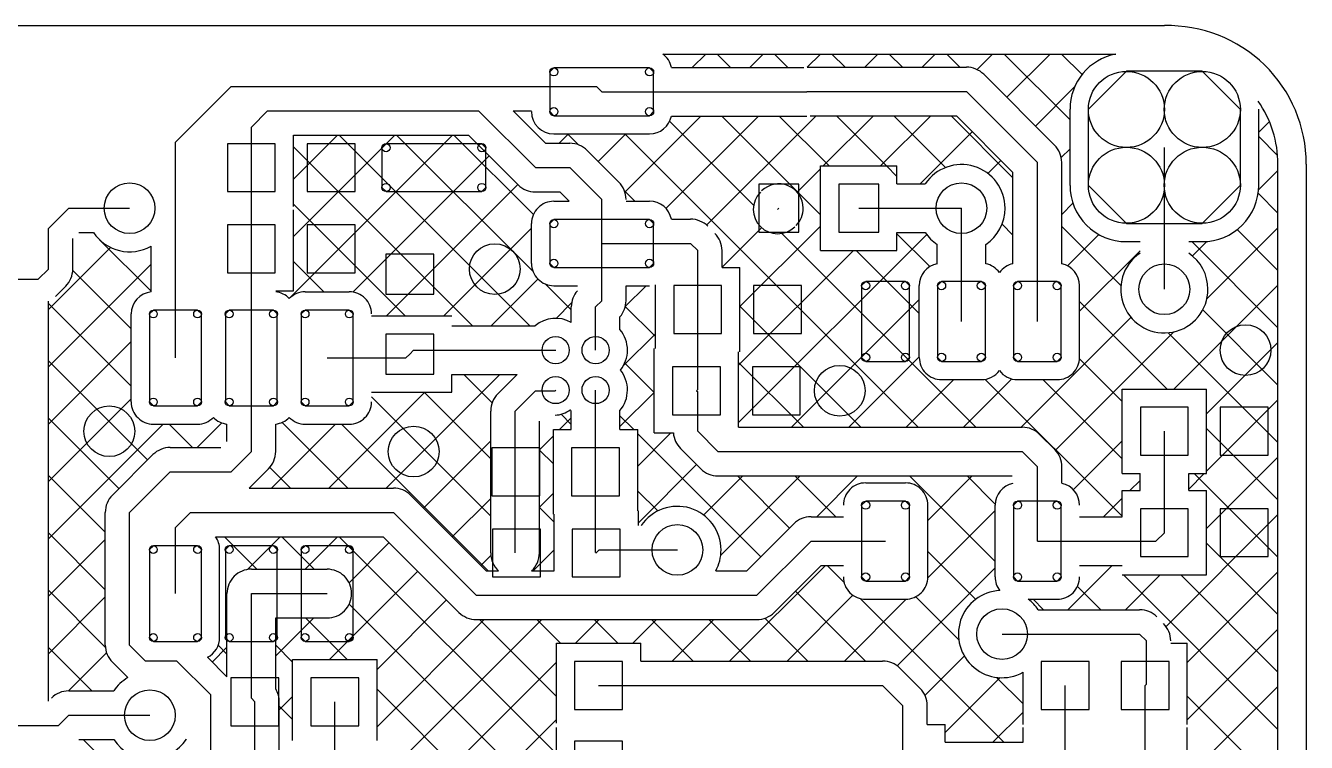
# Model space of a CAD drawing. Extents: x 0 to 2.16, y 0 to 0.69.
# Drawn here: x 1.529 to 2.16, y 0.337 to 0.69 of the extents above; entities that cross this region are included whole.
import ezdxf

# ---------------------------------------------------------------- set-up
doc = ezdxf.new("R2010")
doc.units = 0
doc.layers.get('0').update_dxf_attribs({"linetype": 'CONTINUOUS'})
doc.layers.add('gtl', color=1, linetype='CONTINUOUS')

# ---------------------------------------------------------------- blocks, each defined once
blk = doc.blocks.new('D22')
blk.add_lwpolyline([(-0.01181, -0.01181), (0.01181, -0.01181), (0.01181, 0.01181), (-0.01181, 0.01181)], close=True)
blk = doc.blocks.new('D23')
blk.add_lwpolyline([(-0.01181, -0.01181), (0.01181, -0.01181), (0.01181, 0.01181), (-0.01181, 0.01181)], close=True)
blk = doc.blocks.new('D24')
blk.add_lwpolyline([(-0.00984, -0.01181), (0.00984, -0.01181), (0.00984, 0.01181), (-0.00984, 0.01181)], close=True)
blk = doc.blocks.new('D25')
blk.add_lwpolyline([(-0.01181, -0.00984), (0.01181, -0.00984), (0.01181, 0.00984), (-0.01181, 0.00984)], close=True)
blk = doc.blocks.new('D33')
blk.add_lwpolyline([(0.0187, 0.0375), (-0.0187, 0.0375), (-0.0375, 0.0187), (-0.0375, -0.0187), (-0.0187, -0.0375), (0.0187, -0.0375), (0.0375, -0.0187), (0.0375, 0.0187)], close=True)
for centre in [(-0.0187, 0.0187), (0.0187, 0.0187), (-0.0187, -0.0187), (0.0187, -0.0187)]:
    blk.add_circle(centre, 0.01875)
blk = doc.blocks.new('D37')
blk.add_lwpolyline([(-0.0109, -0.0236), (0.0109, -0.0236), (0.0128, -0.0217), (0.0128, 0.0217), (0.0109, 0.0236), (-0.0109, 0.0236), (-0.0128, 0.0217), (-0.0128, -0.0217)], close=True)
for centre in [(-0.0109, 0.0217), (0.0109, 0.0217), (-0.0109, -0.0217), (0.0109, -0.0217)]:
    blk.add_circle(centre, 0.00192)
blk = doc.blocks.new('D42')
blk.add_lwpolyline([(0.0098, 0.0197), (-0.0098, 0.0197), (-0.0118, 0.0177), (-0.0118, -0.0177), (-0.0098, -0.0197), (0.0098, -0.0197), (0.0118, -0.0177), (0.0118, 0.0177)], close=True)
for centre in [(-0.0098, 0.0177), (0.0098, 0.0177), (-0.0098, -0.0177), (0.0098, -0.0177)]:
    blk.add_circle(centre, 0.00201)
blk = doc.blocks.new('D43')
blk.add_lwpolyline([(-0.0236, -0.0118), (0.0236, -0.0118), (0.0256, -0.0098), (0.0256, 0.0098), (0.0236, 0.0118), (-0.0236, 0.0118), (-0.0256, 0.0098), (-0.0256, -0.0098)], close=True)
for centre in [(-0.0236, 0.0098), (0.0236, 0.0098), (-0.0236, -0.0098), (0.0236, -0.0098)]:
    blk.add_circle(centre, 0.00201)
blk = doc.blocks.new('D73')
blk.add_circle((0, 0), 0.0067)
blk = doc.blocks.new('D75')
blk.add_circle((0, 0), 0.0125)

msp = doc.modelspace()

# ---------------------------------------------------------------- linework, layer by layer
at = {"layer": 'gtl', "color": 1}
for points in [[(0.06449, 0.69), (2.09, 0.69)], [(1.84288, 0.676), (2.03, 0.676)], [(1.85734, 0.6694), (1.86394, 0.676)], [(1.86959, 0.676), (1.87618, 0.6694)], [(1.88563, 0.6694), (1.89222, 0.676)], [(1.89787, 0.676), (1.90447, 0.6694)], [(1.91402, 0.66952), (1.92051, 0.676)], [(1.92615, 0.676), (1.93264, 0.66952)], [(1.94231, 0.66952), (1.94879, 0.676)], [(1.95444, 0.676), (1.96092, 0.66952)], [(1.97059, 0.66952), (1.97708, 0.676)], [(1.98272, 0.676), (1.98921, 0.66952)], [(1.99769, 0.66833), (2.00536, 0.676)], [(2.01101, 0.676), (2.0435, 0.64351)], [(2.01231, 0.65466), (2.03364, 0.676)], [(2.03, 0.676), (2.06601, 0.676)], [(2.03929, 0.676), (2.04942, 0.66588)], [(1.84705, 0.6694), (1.91229, 0.6694)], [(1.91393, 0.66952), (1.99249, 0.66952)], [(2.00097, 0.666), (2.03589, 0.63108)], [(1.6026, 0.52614), (1.6026, 0.6326), (1.63, 0.66)], [(1.63, 0.66), (1.81008, 0.66)], [(1.81008, 0.66), (1.81268, 0.6574)], [(1.81268, 0.6574), (1.91382, 0.6574), (1.91393, 0.65751), (1.99249, 0.65751)], [(1.99249, 0.65751), (2.0274, 0.6226)], [(2.02645, 0.64052), (2.04585, 0.65992)], [(1.64, 0.64), (1.648, 0.648)], [(1.648, 0.648), (1.752, 0.648)], [(1.752, 0.648), (1.78, 0.62), (1.79702, 0.62), (1.81268, 0.60435)], [(1.76897, 0.648), (1.78497, 0.632)], [(1.76897, 0.648), (1.77809, 0.648)], [(1.82413, 0.60791), (1.86162, 0.6454)], [(1.84436, 0.59985), (1.88991, 0.6454)], [(1.84705, 0.6454), (1.91382, 0.6454)], [(1.86441, 0.59161), (1.91831, 0.64552)], [(1.8719, 0.6454), (1.92053, 0.59677)], [(1.90018, 0.6454), (1.92477, 0.62081)], [(1.91546, 0.64552), (1.98751, 0.64552), (2.0154, 0.61763)], [(1.92189, 0.62081), (1.94659, 0.64552)], [(1.92835, 0.64552), (1.95306, 0.62081)], [(1.95017, 0.62081), (1.97487, 0.64552)], [(1.95664, 0.64552), (1.98214, 0.62001)], [(1.98492, 0.64552), (2.0154, 0.61504)], [(2.0435, 0.61125), (2.0435, 0.64875)], [(2.1365, 0.61125), (2.1365, 0.64875)], [(1.64, 0.62), (1.64, 0.64)], [(1.84618, 0.64283), (1.88755, 0.60146)], [(1.96965, 0.612), (1.99534, 0.63769)], [(2.1365, 0.63743), (2.14178, 0.64271)], [(1.65862, 0.55554), (1.73909, 0.636)], [(1.66081, 0.636), (1.74703, 0.636)], [(1.66081, 0.58601), (1.7108, 0.636)], [(1.66081, 0.61429), (1.68252, 0.636)], [(1.66081, 0.60081), (1.66081, 0.636)], [(1.68331, 0.636), (1.77731, 0.542)], [(1.7116, 0.636), (1.77886, 0.56873)], [(1.73988, 0.636), (1.77903, 0.59685)], [(1.74703, 0.636), (1.77152, 0.61151)], [(1.78497, 0.632), (1.79702, 0.632)], [(1.78909, 0.63659), (1.83626, 0.63659)], [(1.79165, 0.632), (1.79624, 0.63659)], [(1.79586, 0.63659), (1.8012, 0.63125)], [(1.81097, 0.62303), (1.82453, 0.63659)], [(1.82414, 0.63659), (1.96873, 0.492)], [(2.1365, 0.63536), (2.14583, 0.62603)], [(1.66081, 0.63021), (1.74903, 0.542)], [(1.69, 0.55863), (1.7572, 0.62583)], [(1.80551, 0.62849), (1.82116, 0.61283)], [(2.03917, 0.62495), (2.0435, 0.62929)], [(2.09, 0.56), (2.09, 0.63)], [(1.64, 0.58), (1.64, 0.62)], [(1.90901, 0.60793), (1.92053, 0.61945)], [(1.92053, 0.62081), (1.95821, 0.62081)], [(1.92053, 0.57919), (1.92053, 0.62081)], [(1.95306, 0.62081), (1.95821, 0.61566)], [(1.95821, 0.612), (1.95821, 0.62081)], [(2.00303, 0.6171), (2.00948, 0.62355)], [(2.0274, 0.54413), (2.0274, 0.6226)], [(2.0394, 0.5726), (2.0394, 0.6226)], [(2.13641, 0.60906), (2.146, 0.61865)], [(2.13641, 0.60906), (2.146, 0.61865)], [(2.146, 0.06828), (2.146, 0.62172)], [(2.16, 0.06828), (2.16, 0.62174)], [(2.0154, 0.5726), (2.0154, 0.61763)], [(1.70657, 0.54691), (1.77134, 0.61169)], [(1.78, 0.608), (1.79205, 0.608)], [(1.79205, 0.608), (1.79664, 0.60341)], [(1.82393, 0.60852), (1.82904, 0.60341)], [(1.95821, 0.612), (1.97216, 0.612)], [(2.13622, 0.60735), (2.146, 0.59758)], [(1.54, 0.57), (1.54, 0.59), (1.55, 0.6)], [(1.55, 0.6), (1.58, 0.6)], [(1.66081, 0.60193), (1.71583, 0.54691)], [(1.78909, 0.60341), (1.79664, 0.60341)], [(1.81268, 0.5826), (1.81268, 0.60435)], [(1.82468, 0.60341), (1.83626, 0.60341)], [(1.89937, 0.59937), (1.9, 0.6)], [(1.93937, 0.6), (1.99, 0.6)], [(1.99, 0.54413), (1.99, 0.6)], [(2.0394, 0.5969), (2.04494, 0.60244)], [(1.66081, 0.55919), (1.66081, 0.59919)], [(1.84705, 0.5946), (1.85649, 0.5946)], [(1.55497, 0.588), (1.56216, 0.588)], [(1.73485, 0.54691), (1.77809, 0.59015)], [(1.77809, 0.57279), (1.77809, 0.5924)], [(1.872, 0.57092), (1.89144, 0.59036)], [(1.88081, 0.55145), (1.92053, 0.59117)], [(1.90146, 0.58755), (1.99702, 0.492)], [(1.95821, 0.588), (1.97216, 0.588)], [(1.95821, 0.57919), (1.95821, 0.588)], [(1.95821, 0.58737), (1.97441, 0.57117)], [(2.01001, 0.59214), (2.0154, 0.58675)], [(2.0394, 0.59104), (2.06858, 0.56186)], [(2.11099, 0.55536), (2.146, 0.59036)], [(2.12588, 0.58942), (2.146, 0.56929)], [(1.552, 0.57), (1.552, 0.58503)], [(1.56521, 0.5844), (1.5906, 0.55901)], [(1.5906, 0.55871), (1.5906, 0.58129)], [(1.80968, 0.53), (1.80968, 0.5514), (1.81268, 0.55439), (1.81268, 0.5826)], [(1.81268, 0.5826), (1.85649, 0.5826)], [(1.85649, 0.5826), (1.86, 0.57908)], [(1.88018, 0.49425), (1.9729, 0.58697)], [(1.978, 0.5726), (1.978, 0.58216)], [(2.002, 0.5726), (2.002, 0.58216)], [(2.04233, 0.57155), (2.05777, 0.58699)], [(2.07125, 0.5835), (2.078, 0.5835)], [(2.102, 0.5835), (2.10875, 0.5835)], [(2.10351, 0.5835), (2.146, 0.54101)], [(2.10382, 0.57647), (2.11094, 0.58359)], [(2.10382, 0.57647), (2.11094, 0.58359)], [(1.54, 0.55005), (1.57061, 0.58066)], [(1.64, 0.52614), (1.64, 0.58)], [(1.86, 0.55), (1.86, 0.57908)], [(1.872, 0.57081), (1.872, 0.57908)], [(1.88018, 0.52254), (1.93683, 0.57919)], [(1.92053, 0.57919), (1.95821, 0.57919)], [(1.93811, 0.57919), (1.96919, 0.54811)], [(2.04821, 0.54915), (2.078, 0.57893)], [(1.52, 0.565), (1.535, 0.565), (1.54, 0.57)], [(1.54, 0.52177), (1.5906, 0.57236)], [(1.55198, 0.56934), (1.5808, 0.54052)], [(1.66081, 0.57365), (1.67569, 0.55876)], [(1.872, 0.57081), (1.88081, 0.57081)], [(1.88081, 0.52919), (1.88081, 0.57081)], [(1.75822, 0.542), (1.78127, 0.56505)], [(1.78503, 0.56257), (1.79769, 0.54991)], [(1.83919, 0.53081), (1.83919, 0.56218)], [(2.09473, 0.51081), (2.146, 0.56208)], [(1.54349, 0.55651), (1.54849, 0.56151)], [(1.652, 0.55919), (1.66081, 0.55919)], [(1.66653, 0.55876), (1.68828, 0.55876)], [(1.78909, 0.56179), (1.80068, 0.56179)], [(1.82433, 0.55154), (1.83458, 0.56179)], [(1.82468, 0.56179), (1.83626, 0.56179)], [(1.82468, 0.55439), (1.82468, 0.56179)], [(1.96919, 0.52646), (1.96919, 0.56181)], [(2.04821, 0.52646), (2.04821, 0.56181)], [(1.54, 0.357), (1.54, 0.55409)], [(1.54, 0.55304), (1.5808, 0.51223)], [(1.7902, 0.54569), (1.79784, 0.55334)], [(1.79769, 0.54368), (1.79769, 0.5514)], [(1.82433, 0.55154), (1.83919, 0.53669)], [(1.86, 0.51063), (1.86, 0.55)], [(1.88081, 0.55164), (1.94045, 0.492)], [(1.90621, 0.492), (1.96919, 0.55498)], [(2.04821, 0.55394), (2.09134, 0.51081)], [(2.10893, 0.5498), (2.146, 0.51272)], [(1.5808, 0.50444), (1.5808, 0.54785)], [(1.6992, 0.54691), (1.73888, 0.54691)], [(1.82168, 0.54011), (1.82168, 0.54646)], [(2.01935, 0.492), (2.07353, 0.54618)], [(2.01935, 0.492), (2.07353, 0.54618)], [(1.73888, 0.542), (1.77989, 0.542)], [(1.82334, 0.52226), (1.83919, 0.53811)], [(2.0363, 0.48066), (2.09464, 0.53901)], [(2.09186, 0.53858), (2.146, 0.48444)], [(1.54, 0.49348), (1.5808, 0.53429)], [(1.83856, 0.48919), (1.83856, 0.53081)], [(2.11081, 0.49861), (2.146, 0.5338)], [(1.54, 0.52475), (1.58889, 0.47586)], [(1.64, 0.48), (1.64, 0.52614)], [(1.6774, 0.52614), (1.71614, 0.52614)], [(1.71614, 0.52614), (1.71807, 0.52807)], [(1.71807, 0.52807), (1.72, 0.53)], [(1.72, 0.53), (1.79, 0.53)], [(1.88018, 0.492), (1.88018, 0.52919)], [(1.88018, 0.52398), (1.91216, 0.492)], [(1.9345, 0.492), (1.96919, 0.52669)], [(2.04819, 0.52568), (2.06919, 0.50468)], [(1.70651, 0.462), (1.76251, 0.518)], [(1.73888, 0.518), (1.77103, 0.518)], [(1.73888, 0.50923), (1.73888, 0.518)], [(1.74474, 0.518), (1.7587, 0.50404)], [(1.76152, 0.50849), (1.77103, 0.518)], [(1.82401, 0.52359), (1.83856, 0.50904)], [(1.96278, 0.492), (1.98623, 0.51545)], [(1.9802, 0.51545), (1.9998, 0.51545)], [(1.99107, 0.492), (2.01486, 0.51579)], [(2.00169, 0.51561), (2.06919, 0.44811)], [(2.0176, 0.51545), (2.0372, 0.51545)], [(2.03014, 0.51545), (2.06919, 0.4764)], [(1.54, 0.4652), (1.5808, 0.506)], [(1.67822, 0.462), (1.72545, 0.50923)], [(1.6992, 0.50923), (1.73888, 0.50923)], [(1.6992, 0.50698), (1.758, 0.44817)], [(1.72523, 0.50923), (1.758, 0.47646)], [(1.77, 0.5), (1.78, 0.51)], [(1.78, 0.51), (1.78969, 0.51)], [(1.78969, 0.51), (1.79, 0.51032)], [(1.80968, 0.47), (1.80968, 0.51032)], [(1.82168, 0.49233), (1.83856, 0.5092)], [(1.85937, 0.51), (1.86, 0.51063)], [(1.85937, 0.51), (1.86, 0.50937)], [(1.86, 0.49), (1.86, 0.50937)], [(2.06919, 0.51081), (2.11081, 0.51081)], [(2.06919, 0.46919), (2.06919, 0.51081)], [(2.11081, 0.46919), (2.11081, 0.51081)], [(2.11081, 0.47032), (2.146, 0.50551)], [(1.758, 0.43), (1.758, 0.5)], [(1.77, 0.43), (1.77, 0.5)], [(1.79769, 0.49081), (1.79769, 0.5002)], [(1.82168, 0.49081), (1.82168, 0.5002)], [(1.54, 0.49647), (1.57475, 0.46172)], [(1.54, 0.43691), (1.59661, 0.49352)], [(1.59172, 0.49352), (1.61347, 0.49352)], [(1.59952, 0.49352), (1.61104, 0.482)], [(1.61337, 0.482), (1.62551, 0.49414)], [(1.628, 0.48497), (1.628, 0.49358)], [(1.64994, 0.462), (1.68146, 0.49352)], [(1.652, 0.48), (1.652, 0.49358)], [(1.65519, 0.49441), (1.68761, 0.462)], [(1.66653, 0.49352), (1.68828, 0.49352)], [(1.68437, 0.49352), (1.7567, 0.42119)], [(1.782, 0.43), (1.782, 0.49503)], [(1.79189, 0.49081), (1.79769, 0.49661)], [(1.79265, 0.49837), (1.79769, 0.49334)], [(1.82168, 0.49762), (1.8285, 0.49081)], [(1.782, 0.48092), (1.78887, 0.4878)], [(1.78887, 0.49081), (1.79769, 0.49081)], [(1.78887, 0.44919), (1.78887, 0.49081)], [(1.82168, 0.49081), (1.8305, 0.49081)], [(1.8305, 0.45081), (1.8305, 0.49081)], [(1.8305, 0.47285), (1.84683, 0.48919)], [(1.8305, 0.48881), (1.89117, 0.42814)], [(1.83856, 0.48919), (1.84803, 0.48919)], [(1.86, 0.49), (1.87, 0.48)], [(1.88018, 0.492), (2.02, 0.492)], [(2.02849, 0.48849), (2.036, 0.48097)], [(2.09, 0.44), (2.09, 0.49)], [(2.11081, 0.49134), (2.146, 0.45615)], [(1.6, 0.482), (1.62503, 0.482)], [(1.63, 0.47), (1.64, 0.48)], [(1.72488, 0.45209), (1.758, 0.48521)], [(1.782, 0.48074), (1.78887, 0.47387)], [(1.85152, 0.48151), (1.86152, 0.47151)], [(1.87, 0.48), (2.02, 0.48)], [(2.02, 0.48), (2.02751, 0.47249)], [(2.04512, 0.4612), (2.06919, 0.48527)], [(1.57151, 0.45849), (1.59151, 0.47848)], [(1.83081, 0.44488), (1.85948, 0.47355)], [(2.11081, 0.44204), (2.146, 0.47723)], [(1.54, 0.46818), (1.568, 0.44018)], [(1.58, 0.45), (1.6, 0.47)], [(1.6, 0.47), (1.63, 0.47)], [(1.63897, 0.462), (1.64848, 0.47151)], [(1.64912, 0.4722), (1.65932, 0.462)], [(1.80968, 0.43031), (1.80968, 0.47)], [(1.86291, 0.44869), (1.88221, 0.468)], [(1.87, 0.468), (2.01503, 0.468)], [(1.87133, 0.42884), (1.9105, 0.468)], [(1.8796, 0.468), (1.90531, 0.44228)], [(1.90788, 0.468), (1.92801, 0.44787)], [(1.91865, 0.44787), (1.93878, 0.468)], [(1.96445, 0.468), (2.00659, 0.42586)], [(1.97341, 0.44606), (1.99535, 0.468)], [(1.97341, 0.44606), (1.99535, 0.468)], [(1.99273, 0.468), (2.00661, 0.45413)], [(2.0274, 0.43587), (2.0274, 0.46455), (2.02751, 0.46466), (2.02751, 0.47249)], [(2.03952, 0.46466), (2.03952, 0.47249)], [(2.06919, 0.46919), (2.078, 0.46919)], [(2.078, 0.46081), (2.078, 0.46919)], [(2.102, 0.46919), (2.11081, 0.46919)], [(2.102, 0.46151), (2.10968, 0.46919)], [(2.102, 0.46081), (2.102, 0.46919)], [(2.10468, 0.46919), (2.146, 0.42787)], [(1.63897, 0.462), (1.71, 0.462)], [(1.9428, 0.46455), (1.9624, 0.46455)], [(2.07301, 0.46081), (2.078, 0.4658)], [(1.71848, 0.45849), (1.75578, 0.42119)], [(1.73902, 0.43795), (1.758, 0.45692)], [(1.782, 0.45264), (1.78887, 0.45951)], [(1.8305, 0.46053), (1.84033, 0.4507)], [(2.06007, 0.44787), (2.06919, 0.45699)], [(2.06919, 0.46081), (2.078, 0.46081)], [(2.06919, 0.44787), (2.06919, 0.46081)], [(2.102, 0.46081), (2.11081, 0.46081)], [(2.11081, 0.41919), (2.11081, 0.46081)], [(1.568, 0.38458), (1.568, 0.45)], [(1.58, 0.38458), (1.58, 0.45)], [(1.6026, 0.41), (1.6026, 0.4426), (1.61, 0.45)], [(1.61, 0.45), (1.71, 0.45)], [(1.71, 0.45), (1.75081, 0.40919)], [(1.782, 0.45246), (1.78919, 0.44527)], [(1.78919, 0.42119), (1.78919, 0.44919)], [(1.83081, 0.4435), (1.83081, 0.45081)], [(1.9734, 0.41777), (2.00659, 0.45096)], [(1.97341, 0.41819), (1.97341, 0.45354)], [(2.00659, 0.41819), (2.00659, 0.45354)], [(2.09082, 0.39376), (2.146, 0.44894)], [(1.86887, 0.42119), (1.88422, 0.42119), (1.90738, 0.44435)], [(1.91587, 0.44787), (1.93179, 0.44787)], [(2.04821, 0.44787), (2.06919, 0.44787)], [(1.54, 0.4399), (1.568, 0.4119)], [(1.54, 0.40863), (1.568, 0.43663)], [(1.6224, 0.438), (1.70503, 0.438)], [(1.62675, 0.438), (1.64275, 0.422)], [(1.63807, 0.42184), (1.65422, 0.438)], [(1.65504, 0.438), (1.67104, 0.422)], [(1.66651, 0.422), (1.68251, 0.438)], [(1.68332, 0.438), (1.79033, 0.33099)], [(1.70503, 0.438), (1.74233, 0.4007)], [(1.88919, 0.40919), (1.91587, 0.43587)], [(1.91587, 0.43587), (1.9526, 0.43587)], [(2.0274, 0.43587), (2.08587, 0.43587), (2.09, 0.44)], [(1.62439, 0.3883), (1.62439, 0.4317)], [(1.68814, 0.41535), (1.70791, 0.43512)], [(1.77883, 0.42119), (1.78919, 0.43154)], [(1.80968, 0.43031), (1.81, 0.43)], [(1.81, 0.43), (1.8115, 0.4315)], [(1.8115, 0.4315), (1.85, 0.4315)], [(1.97341, 0.43075), (1.99702, 0.40714)], [(2.11081, 0.43477), (2.146, 0.39959)], [(1.75317, 0.4238), (1.75807, 0.42871)], [(1.87575, 0.37669), (1.92293, 0.42387)], [(1.89767, 0.4007), (1.92084, 0.42387)], [(1.92084, 0.42387), (1.93179, 0.42387)], [(1.92373, 0.42387), (1.93213, 0.41546)], [(2.04249, 0.402), (2.06435, 0.42387)], [(2.04821, 0.42387), (2.06919, 0.42387)], [(1.64, 0.422), (1.6774, 0.422)], [(1.67855, 0.37747), (1.72205, 0.42098)], [(1.75578, 0.42119), (1.76185, 0.42119)], [(1.77815, 0.42119), (1.78919, 0.42119)], [(1.95826, 0.37435), (2.00659, 0.42267)], [(2.06919, 0.41919), (2.11081, 0.41919)], [(2.06983, 0.41919), (2.146, 0.34302)], [(2.07077, 0.402), (2.08796, 0.41919)], [(2.09811, 0.41919), (2.146, 0.3713)], [(2.10132, 0.37598), (2.146, 0.42066)], [(1.54, 0.41162), (1.56804, 0.38357)], [(1.90814, 0.41117), (1.94262, 0.37669)], [(2.04719, 0.41355), (2.05873, 0.402)], [(1.54, 0.38034), (1.568, 0.40835)], [(1.628, 0.36897), (1.628, 0.41)], [(1.64, 0.35843), (1.64, 0.41)], [(1.64, 0.41), (1.6774, 0.41)], [(1.68822, 0.40481), (1.78635, 0.30669)], [(1.70195, 0.37259), (1.73619, 0.40683)], [(1.75081, 0.40919), (1.88919, 0.40919)], [(1.90404, 0.37669), (1.93651, 0.40916)], [(1.90404, 0.37669), (1.93651, 0.40916)], [(1.93232, 0.37669), (1.96282, 0.40719)], [(1.94007, 0.40752), (2.01091, 0.33669)], [(1.9428, 0.40718), (1.9624, 0.40718)], [(1.96747, 0.40841), (1.98868, 0.38719)], [(2.02292, 0.40718), (2.0372, 0.40718)], [(2.02527, 0.40718), (2.03045, 0.402)], [(1.652, 0.37921), (1.67079, 0.398)], [(1.652, 0.398), (1.6774, 0.398)], [(1.652, 0.36294), (1.652, 0.398)], [(1.66675, 0.398), (1.68728, 0.37747)], [(1.89316, 0.39786), (1.91434, 0.37669)], [(2.02784, 0.402), (2.0778, 0.402)], [(1.70195, 0.34431), (1.75483, 0.39719)], [(1.7034, 0.31747), (1.78312, 0.39719)], [(1.75081, 0.39719), (1.88919, 0.39719)], [(1.75242, 0.39719), (1.79033, 0.35927)], [(1.7807, 0.39719), (1.79239, 0.3855)], [(1.79971, 0.3855), (1.8114, 0.39719)], [(1.80898, 0.39719), (1.82067, 0.3855)], [(1.828, 0.3855), (1.83969, 0.39719)], [(1.83727, 0.39719), (1.85777, 0.37669)], [(1.84747, 0.37669), (1.86797, 0.39719)], [(1.86555, 0.39719), (1.88605, 0.37669)], [(2.10132, 0.3477), (2.146, 0.39237)], [(1.79033, 0.34613), (1.79033, 0.3855), (1.83195, 0.3855)], [(1.83195, 0.37669), (1.83195, 0.3855)], [(2.01, 0.39), (2.0778, 0.39), (2.08114, 0.38666)], [(2.08051, 0.36469), (2.08114, 0.36532), (2.08114, 0.38666)], [(2.09314, 0.3855), (2.10132, 0.3855)], [(2.10132, 0.3455), (2.10132, 0.3855)], [(1.54, 0.38333), (1.56133, 0.362)], [(1.54994, 0.362), (1.56864, 0.3807)], [(1.58, 0.38458), (1.58769, 0.37689)], [(1.62074, 0.37623), (1.628, 0.38349)], [(1.62371, 0.38448), (1.628, 0.38018)], [(1.652, 0.38447), (1.66033, 0.37614)], [(1.972, 0.3598), (1.99141, 0.3792)], [(1.57151, 0.37609), (1.57908, 0.36852)], [(1.58769, 0.37689), (1.60312, 0.37689)], [(1.60312, 0.37689), (1.62, 0.36)], [(1.61841, 0.37856), (1.628, 0.36897)], [(1.66033, 0.37747), (1.70195, 0.37747)], [(1.66033, 0.33747), (1.66033, 0.37747)], [(1.70195, 0.33747), (1.70195, 0.37747)], [(1.73168, 0.31747), (1.79033, 0.37612)], [(1.83195, 0.37669), (1.95114, 0.37669)], [(1.95963, 0.37317), (1.96963, 0.36317)], [(1.98195, 0.34146), (2.00901, 0.36852)], [(2.00719, 0.36868), (2.02033, 0.35555)], [(2.02033, 0.3455), (2.02033, 0.37115)], [(1.55, 0.362), (1.57216, 0.362)], [(1.62, 0.33), (1.62, 0.36)], [(1.70195, 0.3628), (1.74728, 0.31747)], [(1.81114, 0.36469), (1.95114, 0.36469), (1.96114, 0.35469)], [(2.04114, 0.32469), (2.04114, 0.36469)], [(2.08051, 0.32469), (2.08051, 0.36469)], [(2.10132, 0.31941), (2.146, 0.36409)], [(1.64, 0.35843), (1.64177, 0.35666)], [(1.64177, 0.31666), (1.64177, 0.35666)], [(1.65377, 0.3527), (1.66033, 0.35925)], [(1.65377, 0.31666), (1.65377, 0.35666)], [(1.65377, 0.35441), (1.66033, 0.34785)], [(1.68114, 0.31666), (1.68114, 0.35666)], [(1.96114, 0.32469), (1.96114, 0.35469)], [(1.97314, 0.3455), (1.97314, 0.35469)], [(2.10132, 0.35941), (2.146, 0.31473)], [(1.52, 0.345), (1.545, 0.345), (1.55, 0.35)], [(1.55, 0.35), (1.59, 0.35)], [(1.75997, 0.31747), (1.79033, 0.34783)], [(2.00546, 0.33669), (2.02033, 0.35156)], [(1.79033, 0.30669), (1.79033, 0.34388)], [(1.97314, 0.3455), (1.98195, 0.3455)], [(1.98195, 0.33669), (1.98195, 0.3455)], [(2.02033, 0.33669), (2.02033, 0.34388)], [(2.10132, 0.3055), (2.10132, 0.34388)], [(1.55497, 0.338), (1.57216, 0.338)], [(1.55705, 0.338), (1.58404, 0.31101)], [(1.98195, 0.33669), (2.02033, 0.33669)]]:
    msp.add_lwpolyline(points, dxfattribs=at)
for points in [[(2.15996, 0.62174), (2.15996, 0.62174), (2.15996, 0.62174, 0.421432), (2.09, 0.69), (2.09, 0.69)], [(1.84705, 0.6694), (1.84705, 0.6694), (1.84705, 0.6694, 0.183184), (1.84288, 0.676), (1.84288, 0.676)], [(2.06601, 0.676), (2.06601, 0.676), (2.06601, 0.676, 0.359583), (2.0435, 0.64875), (2.0435, 0.64875)], [(2.00097, 0.666), (2.00097, 0.666), (2.00097, 0.666, 0.198099), (1.99249, 0.66952), (1.99249, 0.66952)], [(2.00097, 0.666), (2.00097, 0.666), (2.00097, 0.666, 0.198099), (1.99249, 0.66952), (1.99249, 0.66952)], [(2.146, 0.62172), (2.146, 0.62172), (2.146, 0.62172, 0.153783), (2.1362, 0.65283), (2.1362, 0.65283)], [(1.77809, 0.6476), (1.77809, 0.6476), (1.77809, 0.6476, 0.413947), (1.78909, 0.63659), (1.78909, 0.63659)], [(1.83626, 0.63659), (1.83626, 0.63659), (1.83626, 0.63659, 0.356313), (1.84705, 0.6454), (1.84705, 0.6454)], [(1.80551, 0.62849), (1.80551, 0.62849), (1.80551, 0.62849, 0.199404), (1.79702, 0.632), (1.79702, 0.632)], [(1.80551, 0.62849), (1.80551, 0.62849), (1.80551, 0.62849, 0.199404), (1.79702, 0.632), (1.79702, 0.632)], [(2.0394, 0.6226), (2.0394, 0.6226), (2.0394, 0.6226, 0.198802), (2.03589, 0.63108), (2.03589, 0.63108)], [(2.0394, 0.6226), (2.0394, 0.6226), (2.0394, 0.6226, 0.198802), (2.03589, 0.63108), (2.03589, 0.63108)], [(2.0115, 0.6), (2.0115, 0.6), (2.0115, 0.6, 0.740448), (1.97216, 0.612), (1.97216, 0.612)], [(1.82468, 0.60435), (1.82468, 0.60435), (1.82468, 0.60435, 0.199726), (1.82116, 0.61283), (1.82116, 0.61283)], [(1.82468, 0.60435), (1.82468, 0.60435), (1.82468, 0.60435, 0.199726), (1.82116, 0.61283), (1.82116, 0.61283)], [(1.77152, 0.61151), (1.77152, 0.61151), (1.77152, 0.61151, 0.199188), (1.78, 0.608), (1.78, 0.608)], [(1.77152, 0.61151), (1.77152, 0.61151), (1.77152, 0.61151, 0.199188), (1.78, 0.608), (1.78, 0.608)], [(1.89088, 0.60786), (1.89088, 0.60786), (1.89088, 0.60786, 0.997644), (1.90786, 0.59088), (1.90786, 0.59088)], [(1.912, 0.6), (1.912, 0.6), (1.912, 0.6, 0.668515), (1.89152, 0.60848), (1.89152, 0.60848)], [(2.0435, 0.61125), (2.0435, 0.61125), (2.0435, 0.61125, 0.414214), (2.07125, 0.5835), (2.07125, 0.5835)], [(2.10875, 0.5835), (2.10875, 0.5835), (2.10875, 0.5835, 0.414214), (2.1365, 0.61125), (2.1365, 0.61125)], [(1.78909, 0.60341), (1.78909, 0.60341), (1.78909, 0.60341, 0.414856), (1.77809, 0.5924), (1.77809, 0.5924)], [(1.84705, 0.5946), (1.84705, 0.5946), (1.84705, 0.5946, 0.3566), (1.83626, 0.60341), (1.83626, 0.60341)], [(1.90849, 0.59152), (1.90849, 0.59152), (1.90849, 0.59152, 0.199188), (1.912, 0.6), (1.912, 0.6)], [(2.002, 0.58216), (2.002, 0.58216), (2.002, 0.58216, 0.249686), (2.0115, 0.6), (2.0115, 0.6)], [(1.86497, 0.59108), (1.86497, 0.59108), (1.86497, 0.59108, 0.198099), (1.85649, 0.5946), (1.85649, 0.5946)], [(1.86497, 0.59108), (1.86497, 0.59108), (1.86497, 0.59108, 0.198099), (1.85649, 0.5946), (1.85649, 0.5946)], [(1.56216, 0.588), (1.56216, 0.588), (1.56216, 0.588, 0.391804), (1.5906, 0.58129), (1.5906, 0.58129)], [(1.872, 0.57908), (1.872, 0.57908), (1.872, 0.57908, 0.199109), (1.86848, 0.58757), (1.86848, 0.58757)], [(1.872, 0.57908), (1.872, 0.57908), (1.872, 0.57908, 0.199109), (1.86848, 0.58757), (1.86848, 0.58757)], [(1.97216, 0.588), (1.97216, 0.588), (1.97216, 0.588, 0.096936), (1.978, 0.58216), (1.978, 0.58216)], [(2.078, 0.57784), (2.078, 0.57784), (2.078, 0.57784, 1.665497), (2.1115, 0.56), (2.1115, 0.56)], [(2.1115, 0.56), (2.1115, 0.56), (2.1115, 0.56, 0.24965), (2.102, 0.57784), (2.102, 0.57784)], [(1.54849, 0.56151), (1.54849, 0.56151), (1.54849, 0.56151, 0.199404), (1.552, 0.57), (1.552, 0.57)], [(1.54849, 0.56151), (1.54849, 0.56151), (1.54849, 0.56151, 0.199404), (1.552, 0.57), (1.552, 0.57)], [(1.77809, 0.57279), (1.77809, 0.57279), (1.77809, 0.57279, 0.41459), (1.78909, 0.56179), (1.78909, 0.56179)], [(1.978, 0.5726), (1.978, 0.5726), (1.978, 0.5726, 0.3566), (1.96919, 0.56181), (1.96919, 0.56181)], [(2.0087, 0.56829), (2.0087, 0.56829), (2.0087, 0.56829, 0.186862), (2.002, 0.5726), (2.002, 0.5726)], [(2.0154, 0.5726), (2.0154, 0.5726), (2.0154, 0.5726, 0.187588), (2.0087, 0.56829), (2.0087, 0.56829)], [(2.04821, 0.56181), (2.04821, 0.56181), (2.04821, 0.56181, 0.356313), (2.0394, 0.5726), (2.0394, 0.5726)], [(1.5906, 0.55871), (1.5906, 0.55871), (1.5906, 0.55871, 0.38426), (1.5808, 0.54785), (1.5808, 0.54785)], [(1.6587, 0.55546), (1.6587, 0.55546), (1.6587, 0.55546, 0.175253), (1.652, 0.55871), (1.652, 0.55871)], [(1.66653, 0.55876), (1.66653, 0.55876), (1.66653, 0.55876, 0.201763), (1.6587, 0.55546), (1.6587, 0.55546)], [(1.6992, 0.54785), (1.6992, 0.54785), (1.6992, 0.54785, 0.414861), (1.68828, 0.55876), (1.68828, 0.55876)], [(1.80068, 0.55932), (1.80068, 0.55932), (1.80068, 0.55932, 0.18252), (1.79769, 0.5514), (1.79769, 0.5514)], [(1.80068, 0.55932), (1.80068, 0.55932), (1.80068, 0.55932, 0.18252), (1.79769, 0.5514), (1.79769, 0.5514)], [(1.82168, 0.54646), (1.82168, 0.54646), (1.82168, 0.54646, 0.181556), (1.82468, 0.55439), (1.82468, 0.55439)], [(1.82168, 0.54646), (1.82168, 0.54646), (1.82168, 0.54646, 0.181556), (1.82468, 0.55439), (1.82468, 0.55439)], [(1.79769, 0.54368), (1.79769, 0.54368), (1.79769, 0.54368, 0.312809), (1.77989, 0.542), (1.77989, 0.542)], [(1.82538, 0.53), (1.82538, 0.53), (1.82538, 0.53, 0.17755), (1.82168, 0.54011), (1.82168, 0.54011)], [(1.82191, 0.52016), (1.82191, 0.52016), (1.82191, 0.52016, 0.171056), (1.82538, 0.53), (1.82538, 0.53)], [(1.96919, 0.52646), (1.96919, 0.52646), (1.96919, 0.52646, 0.414214), (1.9802, 0.51545), (1.9802, 0.51545)], [(2.0372, 0.51545), (2.0372, 0.51545), (2.0372, 0.51545, 0.414214), (2.04821, 0.52646), (2.04821, 0.52646)], [(1.82538, 0.51032), (1.82538, 0.51032), (1.82538, 0.51032, 0.171191), (1.82191, 0.52016), (1.82191, 0.52016)], [(1.9998, 0.51545), (1.9998, 0.51545), (1.9998, 0.51545, 0.239901), (2.0087, 0.51998), (2.0087, 0.51998)], [(2.0087, 0.51998), (2.0087, 0.51998), (2.0087, 0.51998, 0.239722), (2.0176, 0.51545), (2.0176, 0.51545)], [(1.76152, 0.50849), (1.76152, 0.50849), (1.76152, 0.50849, 0.198316), (1.758, 0.5), (1.758, 0.5)], [(1.76152, 0.50849), (1.76152, 0.50849), (1.76152, 0.50849, 0.198316), (1.758, 0.5), (1.758, 0.5)], [(1.82168, 0.5002), (1.82168, 0.5002), (1.82168, 0.5002, 0.176183), (1.82538, 0.51032), (1.82538, 0.51032)], [(1.5808, 0.50444), (1.5808, 0.50444), (1.5808, 0.50444, 0.414214), (1.59172, 0.49352), (1.59172, 0.49352)], [(1.68828, 0.49352), (1.68828, 0.49352), (1.68828, 0.49352, 0.414214), (1.6992, 0.50444), (1.6992, 0.50444)], [(1.78969, 0.498), (1.78969, 0.498), (1.78969, 0.498, 0.173405), (1.79728, 0.50071), (1.79728, 0.50071)], [(1.78969, 0.498), (1.78969, 0.498), (1.78969, 0.498, 0.173405), (1.79728, 0.50071), (1.79728, 0.50071)], [(1.61347, 0.49352), (1.61347, 0.49352), (1.61347, 0.49352, 0.201763), (1.6213, 0.49682), (1.6213, 0.49682)], [(1.6213, 0.49682), (1.6213, 0.49682), (1.6213, 0.49682, 0.176564), (1.628, 0.49358), (1.628, 0.49358)], [(1.652, 0.49358), (1.652, 0.49358), (1.652, 0.49358, 0.17553), (1.6587, 0.49682), (1.6587, 0.49682)], [(1.6587, 0.49682), (1.6587, 0.49682), (1.6587, 0.49682, 0.203131), (1.66653, 0.49352), (1.66653, 0.49352)], [(1.84803, 0.48919), (1.84803, 0.48919), (1.84803, 0.48919, 0.181298), (1.85152, 0.48151), (1.85152, 0.48151)], [(1.84803, 0.48919), (1.84803, 0.48919), (1.84803, 0.48919, 0.181298), (1.85152, 0.48151), (1.85152, 0.48151)], [(2.02849, 0.48849), (2.02849, 0.48849), (2.02849, 0.48849, 0.199404), (2.02, 0.492), (2.02, 0.492)], [(2.02849, 0.48849), (2.02849, 0.48849), (2.02849, 0.48849, 0.199404), (2.02, 0.492), (2.02, 0.492)], [(1.6, 0.482), (1.6, 0.482), (1.6, 0.482, 0.199109), (1.59151, 0.47848), (1.59151, 0.47848)], [(1.6, 0.482), (1.6, 0.482), (1.6, 0.482, 0.199109), (1.59151, 0.47848), (1.59151, 0.47848)], [(1.64848, 0.47151), (1.64848, 0.47151), (1.64848, 0.47151, 0.198316), (1.652, 0.48), (1.652, 0.48)], [(1.64848, 0.47151), (1.64848, 0.47151), (1.64848, 0.47151, 0.198316), (1.652, 0.48), (1.652, 0.48)], [(2.03952, 0.47249), (2.03952, 0.47249), (2.03952, 0.47249, 0.199726), (2.036, 0.48097), (2.036, 0.48097)], [(2.03952, 0.47249), (2.03952, 0.47249), (2.03952, 0.47249, 0.199726), (2.036, 0.48097), (2.036, 0.48097)], [(1.86152, 0.47151), (1.86152, 0.47151), (1.86152, 0.47151, 0.199188), (1.87, 0.468), (1.87, 0.468)], [(1.86152, 0.47151), (1.86152, 0.47151), (1.86152, 0.47151, 0.199188), (1.87, 0.468), (1.87, 0.468)], [(1.71848, 0.45849), (1.71848, 0.45849), (1.71848, 0.45849, 0.199188), (1.71, 0.462), (1.71, 0.462)], [(1.71848, 0.45849), (1.71848, 0.45849), (1.71848, 0.45849, 0.199188), (1.71, 0.462), (1.71, 0.462)], [(1.9428, 0.46455), (1.9428, 0.46455), (1.9428, 0.46455, 0.414214), (1.93179, 0.45354), (1.93179, 0.45354)], [(1.97341, 0.45354), (1.97341, 0.45354), (1.97341, 0.45354, 0.414214), (1.9624, 0.46455), (1.9624, 0.46455)], [(2.0154, 0.46433), (2.0154, 0.46433), (2.0154, 0.46433, 0.3566), (2.00659, 0.45354), (2.00659, 0.45354)], [(2.04821, 0.45354), (2.04821, 0.45354), (2.04821, 0.45354, 0.353243), (2.03951, 0.46431), (2.03951, 0.46431)], [(1.57151, 0.45849), (1.57151, 0.45849), (1.57151, 0.45849, 0.199404), (1.568, 0.45), (1.568, 0.45)], [(1.57151, 0.45849), (1.57151, 0.45849), (1.57151, 0.45849, 0.199404), (1.568, 0.45), (1.568, 0.45)], [(1.8715, 0.4315), (1.8715, 0.4315), (1.8715, 0.4315, 0.740448), (1.83216, 0.4435), (1.83216, 0.4435)], [(1.91587, 0.44787), (1.91587, 0.44787), (1.91587, 0.44787, 0.199109), (1.90738, 0.44435), (1.90738, 0.44435)], [(1.91587, 0.44787), (1.91587, 0.44787), (1.91587, 0.44787, 0.199109), (1.90738, 0.44435), (1.90738, 0.44435)], [(1.62439, 0.4317), (1.62439, 0.4317), (1.62439, 0.4317, 0.153513), (1.6224, 0.438), (1.6224, 0.438)], [(1.758, 0.43), (1.758, 0.43), (1.758, 0.43, 0.208874), (1.76185, 0.42119), (1.76185, 0.42119)], [(1.77815, 0.42119), (1.77815, 0.42119), (1.77815, 0.42119, 0.209208), (1.782, 0.43), (1.782, 0.43)], [(1.86887, 0.42119), (1.86887, 0.42119), (1.86887, 0.42119, 0.125937), (1.8715, 0.4315), (1.8715, 0.4315)], [(1.64, 0.422), (1.64, 0.422), (1.64, 0.422, 0.414214), (1.628, 0.41), (1.628, 0.41)], [(1.64, 0.422), (1.64, 0.422), (1.64, 0.422, 0.414214), (1.628, 0.41), (1.628, 0.41)], [(1.6894, 0.41), (1.6894, 0.41), (1.6894, 0.41, 0.414214), (1.6774, 0.422), (1.6774, 0.422)], [(1.93179, 0.41819), (1.93179, 0.41819), (1.93179, 0.41819, 0.414214), (1.9428, 0.40718), (1.9428, 0.40718)], [(1.9624, 0.40718), (1.9624, 0.40718), (1.9624, 0.40718, 0.414214), (1.97341, 0.41819), (1.97341, 0.41819)], [(2.00659, 0.41819), (2.00659, 0.41819), (2.00659, 0.41819, 0.165785), (2.00888, 0.41147), (2.00888, 0.41147)], [(2.0372, 0.40718), (2.0372, 0.40718), (2.0372, 0.40718, 0.414214), (2.04821, 0.41819), (2.04821, 0.41819)], [(2.00888, 0.41147), (2.00888, 0.41147), (2.00888, 0.41147, 1.254318), (2.02033, 0.37115), (2.02033, 0.37115)], [(1.6774, 0.398), (1.6774, 0.398), (1.6774, 0.398, 0.414214), (1.6894, 0.41), (1.6894, 0.41)], [(2.02784, 0.402), (2.02784, 0.402), (2.02784, 0.402, 0.084268), (2.02292, 0.40718), (2.02292, 0.40718)], [(1.74233, 0.4007), (1.74233, 0.4007), (1.74233, 0.4007, 0.199188), (1.75081, 0.39719), (1.75081, 0.39719)], [(1.74233, 0.4007), (1.74233, 0.4007), (1.74233, 0.4007, 0.199188), (1.75081, 0.39719), (1.75081, 0.39719)], [(1.88919, 0.39719), (1.88919, 0.39719), (1.88919, 0.39719, 0.198802), (1.89767, 0.4007), (1.89767, 0.4007)], [(1.88919, 0.39719), (1.88919, 0.39719), (1.88919, 0.39719, 0.198802), (1.89767, 0.4007), (1.89767, 0.4007)], [(2.08629, 0.39849), (2.08629, 0.39849), (2.08629, 0.39849, 0.199404), (2.0778, 0.402), (2.0778, 0.402)], [(2.08629, 0.39849), (2.08629, 0.39849), (2.08629, 0.39849, 0.199404), (2.0778, 0.402), (2.0778, 0.402)], [(2.09314, 0.38666), (2.09314, 0.38666), (2.09314, 0.38666, 0.198186), (2.08963, 0.39515), (2.08963, 0.39515)], [(2.09314, 0.38666), (2.09314, 0.38666), (2.09314, 0.38666, 0.198186), (2.08963, 0.39515), (2.08963, 0.39515)], [(1.61841, 0.37856), (1.61841, 0.37856), (1.61841, 0.37856, 0.28263), (1.62439, 0.3883), (1.62439, 0.3883)], [(1.568, 0.38458), (1.568, 0.38458), (1.568, 0.38458, 0.198186), (1.57151, 0.37609), (1.57151, 0.37609)], [(1.568, 0.38458), (1.568, 0.38458), (1.568, 0.38458, 0.198186), (1.57151, 0.37609), (1.57151, 0.37609)], [(1.95963, 0.37317), (1.95963, 0.37317), (1.95963, 0.37317, 0.198316), (1.95114, 0.37669), (1.95114, 0.37669)], [(1.95963, 0.37317), (1.95963, 0.37317), (1.95963, 0.37317, 0.198316), (1.95114, 0.37669), (1.95114, 0.37669)], [(1.57908, 0.36852), (1.57908, 0.36852), (1.57908, 0.36852, 0.11187), (1.57216, 0.362), (1.57216, 0.362)], [(1.55, 0.362), (1.55, 0.362), (1.55, 0.362, 0.198186), (1.54151, 0.35849), (1.54151, 0.35849)], [(1.55, 0.362), (1.55, 0.362), (1.55, 0.362, 0.198186), (1.54151, 0.35849), (1.54151, 0.35849)], [(1.65377, 0.35666), (1.65377, 0.35666), (1.65377, 0.35666, 0.137934), (1.652, 0.36294), (1.652, 0.36294)], [(1.65377, 0.35666), (1.65377, 0.35666), (1.65377, 0.35666, 0.137934), (1.652, 0.36294), (1.652, 0.36294)], [(1.97314, 0.35469), (1.97314, 0.35469), (1.97314, 0.35469, 0.198802), (1.96963, 0.36317), (1.96963, 0.36317)], [(1.97314, 0.35469), (1.97314, 0.35469), (1.97314, 0.35469, 0.198802), (1.96963, 0.36317), (1.96963, 0.36317)], [(1.57216, 0.338), (1.57216, 0.338), (1.57216, 0.338, 0.536824), (1.608, 0.33824), (1.608, 0.33824)]]:
    msp.add_lwpolyline(points, format="xyb", dxfattribs=at)

# ---------------------------------------------------------------- block references
at = {"layer": 'gtl'}
for name, p in [('D43', (1.81268, 0.6574)), ('D33', (2.09, 0.63)), ('D23', (1.64, 0.62)), ('D23', (1.67937, 0.62)), ('D43', (1.73, 0.62)), ('D75', (1.58, 0.6)), ('D75', (1.99, 0.6)), ('D24', (1.9, 0.6)), ('D24', (1.93937, 0.6)), ('D43', (1.81268, 0.5826)), ('D23', (1.64, 0.58)), ('D23', (1.67937, 0.58)), ('D75', (1.76, 0.57)), ('D25', (1.71807, 0.56744)), ('D75', (2.09, 0.56)), ('D42', (1.9526, 0.54413)), ('D42', (1.99, 0.54413)), ('D42', (2.0274, 0.54413)), ('D23', (1.86, 0.55)), ('D23', (1.89937, 0.55)), ('D37', (1.6026, 0.52614)), ('D37', (1.64, 0.52614)), ('D37', (1.6774, 0.52614)), ('D25', (1.71807, 0.52807)), ('D73', (1.79, 0.53)), ('D73', (1.80968, 0.53)), ('D75', (2.13, 0.53)), ('D23', (1.85937, 0.51)), ('D23', (1.89874, 0.51)), ('D75', (1.93, 0.51)), ('D73', (1.79, 0.51032)), ('D73', (1.80968, 0.51032)), ('D75', (1.57, 0.49)), ('D23', (2.09, 0.49)), ('D23', (2.12937, 0.49)), ('D75', (1.72, 0.48)), ('D23', (1.77032, 0.47)), ('D23', (1.80968, 0.47)), ('D42', (1.9526, 0.43587)), ('D42', (2.0274, 0.43587)), ('D23', (2.09, 0.44)), ('D23', (2.12937, 0.44)), ('D75', (1.85, 0.4315)), ('D23', (1.77063, 0.43)), ('D23', (1.81, 0.43)), ('D37', (1.6026, 0.41)), ('D37', (1.64, 0.41)), ('D37', (1.6774, 0.41)), ('D75', (2.01, 0.39)), ('D22', (1.81114, 0.36469)), ('D23', (2.04114, 0.36469)), ('D23', (2.08051, 0.36469)), ('D23', (1.64177, 0.35666)), ('D23', (1.68114, 0.35666)), ('D75', (1.59, 0.35)), ('D22', (1.81114, 0.32532))]:
    msp.add_blockref(name, p, dxfattribs=at)

doc.saveas('drawing.dxf')
